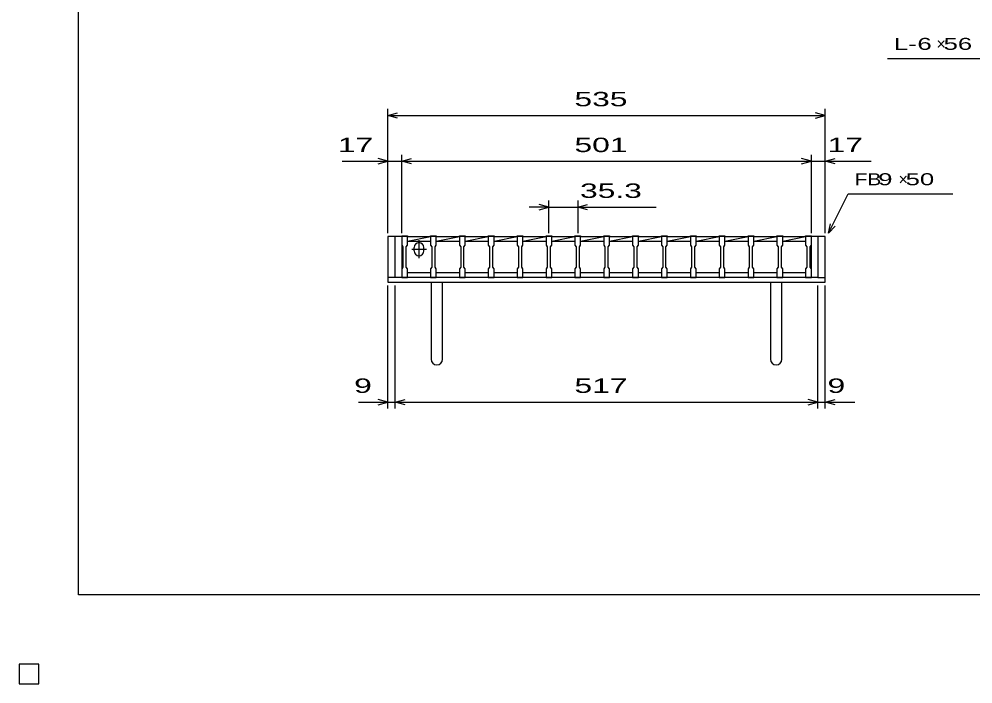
# Model space of a CAD drawing. Units: millimetres, scale not verified. Extents: x -1456 to 1385, y -1026 to 843.
# Drawn here: x -1456 to -289, y -1026 to -213 of the extents above; entities that cross this region are included whole.
import ezdxf
from ezdxf.enums import TextEntityAlignment as Align

# ---------------------------------------------------------------- set-up
doc = ezdxf.new("R2010")
doc.units = ezdxf.units.MM
doc.header["$LTSCALE"] = 8
for name, color, linetype, lineweight in [('0_2', 150, 'Continuous', 25), ('16', 3, 'Continuous', 25), ('19', 6, 'Continuous', 25), ('22', 4, 'Continuous', 25), ('24', 2, 'Continuous', 25), ('32', 4, 'Continuous', 25)]:
    doc.layers.add(name, color=color, linetype=linetype, lineweight=lineweight)
doc.styles.add('ベクトル', font='')
doc.styles.get('ベクトル').set_extended_font_data('ベクトル')

msp = doc.modelspace()

# ---------------------------------------------------------------- linework, layer by layer
at = {"layer": '0_2'}
for p, q in [((-1383.2, -917.2), (-1383.2, 842.8)), ((1384.8, -917.2), (-1383.2, -917.2)), ((-1432, -1002), (-1456, -1002)), ((-1456, -1002), (-1456, -1026)), ((-1432, -1002), (-1456, -1002)), ((-1456, -1002), (-1456, -1026)), ((-1432, -1002), (-1456, -1002)), ((-1456, -1002), (-1456, -1026)), ((-1432, -1002), (-1456, -1002)), ((-1456, -1002), (-1456, -1026)), ((-1432, -1002), (-1456, -1002)), ((-1456, -1002), (-1456, -1026)), ((-1432, -1026), (-1432, -1002)), ((-1432, -1026), (-1432, -1002)), ((-1432, -1026), (-1432, -1002)), ((-1432, -1026), (-1432, -1002)), ((-1432, -1026), (-1432, -1002)), ((-1456, -1026), (-1432, -1026)), ((-1456, -1026), (-1432, -1026)), ((-1456, -1026), (-1432, -1026)), ((-1456, -1026), (-1432, -1026)), ((-1456, -1026), (-1432, -1026))]:
    msp.add_line(p, q, dxfattribs=at)
at = {"layer": '16'}
for p, q in [((-988, -479), (-988, -478.3)), ((-988, -478.3), (-981, -478.3)), ((-988, -479), (-988, -489.5)), ((-981, -479), (-988, -479)), ((-988, -479), (-988, -523)), ((-988, -489.5), (-986.5, -491.5)), ((-982.5, -491.5), (-981, -489.5)), ((-981, -478.3), (-981, -479)), ((-981, -489.5), (-981, -479)), ((-981, -479), (-952.7, -479)), ((-981, -484.5), (-952.7, -479)), ((-981, -484.5), (-952.7, -484.5)), ((-966.85, -505.5), (-966.85, -483.5)), ((-952.7, -479), (-952.7, -478.3)), ((-952.7, -478.3), (-945.7, -478.3)), ((-952.7, -479), (-952.7, -489.5)), ((-945.7, -479), (-952.7, -479)), ((-952.7, -489.5), (-951.2, -491.5)), ((-947.2, -491.5), (-945.7, -489.5)), ((-945.7, -478.3), (-945.7, -479)), ((-945.7, -489.5), (-945.7, -479)), ((-945.7, -479), (-917.4, -479)), ((-945.7, -484.5), (-917.4, -479)), ((-945.7, -484.5), (-917.4, -484.5)), ((-917.4, -479), (-917.4, -478.3)), ((-917.4, -478.3), (-910.4, -478.3)), ((-917.4, -479), (-917.4, -489.5)), ((-910.4, -479), (-917.4, -479)), ((-917.4, -489.5), (-915.9, -491.5)), ((-911.9, -491.5), (-910.4, -489.5)), ((-910.4, -478.3), (-910.4, -479)), ((-910.4, -489.5), (-910.4, -479)), ((-910.4, -479), (-882.1, -479)), ((-910.4, -484.5), (-882.1, -479)), ((-910.4, -484.5), (-882.1, -484.5)), ((-882.1, -479), (-882.1, -478.3)), ((-882.1, -478.3), (-875.1, -478.3)), ((-882.1, -479), (-882.1, -489.5)), ((-875.1, -479), (-882.1, -479)), ((-882.1, -489.5), (-880.6, -491.5)), ((-876.6, -491.5), (-875.1, -489.5)), ((-875.1, -478.3), (-875.1, -479)), ((-875.1, -489.5), (-875.1, -479)), ((-875.1, -479), (-846.8, -479)), ((-875.1, -484.5), (-846.8, -479)), ((-875.1, -484.5), (-846.8, -484.5)), ((-846.8, -479), (-846.8, -478.3)), ((-846.8, -478.3), (-839.8, -478.3)), ((-846.8, -479), (-846.8, -489.5)), ((-839.8, -479), (-846.8, -479)), ((-846.8, -489.5), (-845.3, -491.5)), ((-841.3, -491.5), (-839.8, -489.5)), ((-839.8, -478.3), (-839.8, -479)), ((-839.8, -489.5), (-839.8, -479)), ((-839.8, -479), (-811.5, -479)), ((-839.8, -484.5), (-811.5, -479)), ((-839.8, -484.5), (-811.5, -484.5)), ((-811.5, -479), (-811.5, -478.3)), ((-811.5, -478.3), (-804.5, -478.3)), ((-811.5, -479), (-811.5, -489.5)), ((-804.5, -479), (-811.5, -479)), ((-811.5, -489.5), (-810, -491.5)), ((-806, -491.5), (-804.5, -489.5)), ((-804.5, -478.3), (-804.5, -479)), ((-804.5, -489.5), (-804.5, -479)), ((-804.5, -479), (-776.2, -479)), ((-804.5, -484.5), (-776.2, -479)), ((-804.5, -484.5), (-776.2, -484.5)), ((-776.2, -479), (-776.2, -478.3)), ((-776.2, -478.3), (-769.2, -478.3)), ((-776.2, -479), (-776.2, -489.5)), ((-769.2, -479), (-776.2, -479)), ((-776.2, -489.5), (-774.7, -491.5)), ((-770.7, -491.5), (-769.2, -489.5)), ((-769.2, -478.3), (-769.2, -479)), ((-769.2, -489.5), (-769.2, -479)), ((-769.2, -479), (-740.9, -479)), ((-769.2, -484.5), (-740.9, -479)), ((-769.2, -484.5), (-740.9, -484.5)), ((-740.9, -479), (-740.9, -478.3)), ((-740.9, -478.3), (-733.9, -478.3)), ((-740.9, -479), (-740.9, -489.5)), ((-733.9, -479), (-740.9, -479)), ((-740.9, -489.5), (-739.4, -491.5)), ((-735.4, -491.5), (-733.9, -489.5)), ((-733.9, -478.3), (-733.9, -479)), ((-733.9, -489.5), (-733.9, -479)), ((-733.9, -479), (-705.6, -479)), ((-733.9, -484.5), (-705.6, -479)), ((-733.9, -484.5), (-705.6, -484.5)), ((-705.6, -479), (-705.6, -478.3)), ((-705.6, -478.3), (-698.6, -478.3)), ((-705.6, -479), (-705.6, -489.5)), ((-698.6, -479), (-705.6, -479)), ((-705.6, -489.5), (-704.1, -491.5)), ((-700.1, -491.5), (-698.6, -489.5)), ((-698.6, -478.3), (-698.6, -479)), ((-698.6, -489.5), (-698.6, -479)), ((-698.6, -479), (-670.3, -479)), ((-698.6, -484.5), (-670.3, -479)), ((-698.6, -484.5), (-670.3, -484.5)), ((-670.3, -479), (-670.3, -478.3)), ((-670.3, -478.3), (-663.3, -478.3)), ((-670.3, -479), (-670.3, -489.5)), ((-663.3, -479), (-670.3, -479)), ((-670.3, -489.5), (-668.8, -491.5)), ((-664.8, -491.5), (-663.3, -489.5)), ((-663.3, -478.3), (-663.3, -479)), ((-663.3, -489.5), (-663.3, -479)), ((-663.3, -479), (-635, -479)), ((-663.3, -484.5), (-635, -479)), ((-663.3, -484.5), (-635, -484.5)), ((-635, -479), (-635, -478.3)), ((-635, -478.3), (-628, -478.3)), ((-635, -479), (-635, -489.5)), ((-628, -479), (-635, -479)), ((-635, -489.5), (-633.5, -491.5)), ((-629.5, -491.5), (-628, -489.5)), ((-628, -478.3), (-628, -479)), ((-628, -489.5), (-628, -479)), ((-628, -479), (-599.7, -479)), ((-628, -484.5), (-599.7, -479)), ((-628, -484.5), (-599.7, -484.5)), ((-599.7, -479), (-599.7, -478.3)), ((-599.7, -478.3), (-592.7, -478.3)), ((-599.7, -479), (-599.7, -489.5)), ((-592.7, -479), (-599.7, -479)), ((-599.7, -489.5), (-598.2, -491.5)), ((-594.2, -491.5), (-592.7, -489.5)), ((-592.7, -478.3), (-592.7, -479)), ((-592.7, -489.5), (-592.7, -479)), ((-592.7, -479), (-564.4, -479)), ((-592.7, -484.5), (-564.4, -479)), ((-592.7, -484.5), (-564.4, -484.5)), ((-564.4, -479), (-564.4, -478.3)), ((-564.4, -478.3), (-557.4, -478.3)), ((-564.4, -479), (-564.4, -489.5)), ((-557.4, -479), (-564.4, -479)), ((-564.4, -489.5), (-562.9, -491.5)), ((-558.9, -491.5), (-557.4, -489.5)), ((-557.4, -478.3), (-557.4, -479)), ((-557.4, -489.5), (-557.4, -479)), ((-557.4, -479), (-529.1, -479)), ((-557.4, -484.5), (-529.1, -479)), ((-557.4, -484.5), (-529.1, -484.5)), ((-529.1, -479), (-529.1, -478.3)), ((-529.1, -478.3), (-522.1, -478.3)), ((-529.1, -479), (-529.1, -489.5)), ((-522.1, -479), (-529.1, -479)), ((-529.1, -489.5), (-527.6, -491.5)), ((-523.6, -491.5), (-522.1, -489.5)), ((-522.1, -478.3), (-522.1, -479)), ((-522.1, -489.5), (-522.1, -479)), ((-522.1, -479), (-494, -479)), ((-522.1, -484.5), (-494, -479.039)), ((-522.1, -484.5), (-494, -484.5)), ((-494, -479), (-494, -478.3)), ((-494, -478.3), (-487, -478.3)), ((-494, -479), (-494, -489.5)), ((-487, -479), (-494, -479)), ((-494, -489.5), (-492.5, -491.5)), ((-488.5, -491.5), (-487, -489.5)), ((-487, -478.3), (-487, -479)), ((-487, -489.5), (-487, -479)), ((-487, -523), (-487, -479)), ((-986.5, -491.5), (-986.5, -516.5)), ((-982.5, -516.5), (-982.5, -491.5)), ((-975.85, -494.5), (-957.85, -494.5)), ((-972.85, -496.5), (-972.85, -492.5)), ((-960.85, -496.5), (-960.85, -492.5)), ((-951.2, -491.5), (-951.2, -516.5)), ((-947.2, -516.5), (-947.2, -491.5)), ((-915.9, -491.5), (-915.9, -516.5)), ((-911.9, -516.5), (-911.9, -491.5)), ((-880.6, -491.5), (-880.6, -516.5)), ((-876.6, -516.5), (-876.6, -491.5)), ((-845.3, -491.5), (-845.3, -516.5)), ((-841.3, -516.5), (-841.3, -491.5)), ((-810, -491.5), (-810, -516.5)), ((-806, -516.5), (-806, -491.5)), ((-774.7, -491.5), (-774.7, -516.5)), ((-770.7, -516.5), (-770.7, -491.5)), ((-739.4, -491.5), (-739.4, -516.5)), ((-735.4, -516.5), (-735.4, -491.5)), ((-704.1, -491.5), (-704.1, -516.5)), ((-700.1, -516.5), (-700.1, -491.5)), ((-668.8, -491.5), (-668.8, -516.5)), ((-664.8, -516.5), (-664.8, -491.5)), ((-633.5, -491.5), (-633.5, -516.5)), ((-629.5, -516.5), (-629.5, -491.5)), ((-598.2, -491.5), (-598.2, -516.5)), ((-594.2, -516.5), (-594.2, -491.5)), ((-562.9, -491.5), (-562.9, -516.5)), ((-558.9, -516.5), (-558.9, -491.5)), ((-527.6, -491.5), (-527.6, -516.5)), ((-523.6, -516.5), (-523.6, -491.5)), ((-492.5, -491.5), (-492.5, -516.5)), ((-488.5, -516.5), (-488.5, -491.5)), ((-986.5, -516.5), (-988, -518.5)), ((-988, -518.5), (-988, -529)), ((-981, -518.5), (-982.5, -516.5)), ((-981, -529), (-981, -518.5)), ((-981, -523), (-952.7, -523)), ((-951.2, -516.5), (-952.7, -518.5)), ((-952.7, -518.5), (-952.7, -529)), ((-945.7, -518.5), (-947.2, -516.5)), ((-945.7, -529), (-945.7, -518.5)), ((-945.7, -523), (-917.4, -523)), ((-915.9, -516.5), (-917.4, -518.5)), ((-917.4, -518.5), (-917.4, -529)), ((-910.4, -518.5), (-911.9, -516.5)), ((-910.4, -529), (-910.4, -518.5)), ((-910.4, -523), (-882.1, -523)), ((-880.6, -516.5), (-882.1, -518.5)), ((-882.1, -518.5), (-882.1, -529)), ((-875.1, -518.5), (-876.6, -516.5)), ((-875.1, -529), (-875.1, -518.5)), ((-875.1, -523), (-846.8, -523)), ((-845.3, -516.5), (-846.8, -518.5)), ((-846.8, -518.5), (-846.8, -529)), ((-839.8, -518.5), (-841.3, -516.5)), ((-839.8, -529), (-839.8, -518.5)), ((-839.8, -523), (-811.5, -523)), ((-810, -516.5), (-811.5, -518.5)), ((-811.5, -518.5), (-811.5, -529)), ((-804.5, -518.5), (-806, -516.5)), ((-804.5, -529), (-804.5, -518.5)), ((-804.5, -523), (-776.2, -523)), ((-774.7, -516.5), (-776.2, -518.5)), ((-776.2, -518.5), (-776.2, -529)), ((-769.2, -518.5), (-770.7, -516.5)), ((-769.2, -529), (-769.2, -518.5)), ((-769.2, -523), (-740.9, -523)), ((-739.4, -516.5), (-740.9, -518.5)), ((-740.9, -518.5), (-740.9, -529)), ((-733.9, -518.5), (-735.4, -516.5)), ((-733.9, -529), (-733.9, -518.5)), ((-733.9, -523), (-705.6, -523)), ((-704.1, -516.5), (-705.6, -518.5)), ((-705.6, -518.5), (-705.6, -529)), ((-698.6, -518.5), (-700.1, -516.5)), ((-698.6, -529), (-698.6, -518.5)), ((-698.6, -523), (-670.3, -523)), ((-668.8, -516.5), (-670.3, -518.5)), ((-670.3, -518.5), (-670.3, -529)), ((-663.3, -518.5), (-664.8, -516.5)), ((-663.3, -529), (-663.3, -518.5)), ((-663.3, -523), (-635, -523)), ((-633.5, -516.5), (-635, -518.5)), ((-635, -518.5), (-635, -529)), ((-628, -518.5), (-629.5, -516.5)), ((-628, -529), (-628, -518.5)), ((-628, -523), (-599.7, -523)), ((-598.2, -516.5), (-599.7, -518.5)), ((-599.7, -518.5), (-599.7, -529)), ((-592.7, -518.5), (-594.2, -516.5)), ((-592.7, -529), (-592.7, -518.5)), ((-592.7, -523), (-564.4, -523)), ((-562.9, -516.5), (-564.4, -518.5)), ((-564.4, -518.5), (-564.4, -529)), ((-557.4, -518.5), (-558.9, -516.5)), ((-557.4, -529), (-557.4, -518.5)), ((-557.4, -523), (-529.1, -523)), ((-527.6, -516.5), (-529.1, -518.5)), ((-529.1, -518.5), (-529.1, -529)), ((-522.1, -518.5), (-523.6, -516.5)), ((-522.1, -529), (-522.1, -518.5)), ((-522.1, -523), (-494, -523)), ((-492.5, -516.5), (-494, -518.5)), ((-494, -518.5), (-494, -529)), ((-487, -518.5), (-488.5, -516.5)), ((-487, -529), (-487, -518.5)), ((-988, -529), (-981, -529)), ((-952.7, -529), (-945.7, -529)), ((-917.4, -529), (-910.4, -529)), ((-882.1, -529), (-875.1, -529)), ((-846.8, -529), (-839.8, -529)), ((-811.5, -529), (-804.5, -529)), ((-776.2, -529), (-769.2, -529)), ((-740.9, -529), (-733.9, -529)), ((-705.6, -529), (-698.6, -529)), ((-670.3, -529), (-663.3, -529)), ((-635, -529), (-628, -529)), ((-599.7, -529), (-592.7, -529)), ((-564.4, -529), (-557.4, -529)), ((-529.1, -529), (-522.1, -529)), ((-494, -529), (-487, -529)), ((-1432, -1002), (-1456, -1002)), ((-1456, -1002), (-1456, -1026)), ((-1432, -1002), (-1456, -1002)), ((-1456, -1002), (-1456, -1026)), ((-1432, -1002), (-1456, -1002)), ((-1456, -1002), (-1456, -1026)), ((-1432, -1002), (-1456, -1002)), ((-1456, -1002), (-1456, -1026)), ((-1432, -1002), (-1456, -1002)), ((-1456, -1002), (-1456, -1026)), ((-1432, -1026), (-1432, -1002)), ((-1432, -1026), (-1432, -1002)), ((-1432, -1026), (-1432, -1002)), ((-1432, -1026), (-1432, -1002)), ((-1432, -1026), (-1432, -1002)), ((-1456, -1026), (-1432, -1026)), ((-1456, -1026), (-1432, -1026)), ((-1456, -1026), (-1432, -1026)), ((-1456, -1026), (-1432, -1026)), ((-1456, -1026), (-1432, -1026))]:
    msp.add_line(p, q, dxfattribs=at)
for centre, start, end in [((-966.85, -492.5), 0, 180), ((-966.85, -496.5), 180, 0)]:
    msp.add_arc(centre, 6, start, end, dxfattribs=at)
at = {"layer": '19'}
for p, q in [((-988, -479), (-1005, -479)), ((-1005, -479), (-1005, -535)), ((-996, -529), (-996, -479)), ((-470, -479), (-487, -479)), ((-479, -479), (-479, -529)), ((-470, -535), (-470, -479)), ((-996, -529), (-1005, -529)), ((-1005, -535), (-470, -535)), ((-479, -529), (-996, -529)), ((-952, -535), (-952, -629)), ((-938, -629), (-938, -535)), ((-537, -535), (-537, -629)), ((-523, -629), (-523, -535)), ((-479, -529), (-470, -529))]:
    msp.add_line(p, q, dxfattribs=at)
for centre in [(-945, -629), (-530, -629)]:
    msp.add_arc(centre, 7, 180, 0, dxfattribs=at)
at = {"layer": '22'}
for p, q in [((-394, -261.5), (-234, -261.5)), ((-1005, -475), (-1005, -323)), ((-470, -475), (-470, -323)), ((-1005, -331), (-993, -327.8)), ((-993, -334.2), (-1005, -331)), ((-1005, -331), (-470, -331)), ((-470, -331), (-482, -327.8)), ((-482, -334.2), (-470, -331)), ((-1005, -387), (-1017, -383.8)), ((-1005, -475), (-1005, -379)), ((-988, -475), (-988, -379)), ((-988, -387), (-976, -383.8)), ((-487, -387), (-499, -383.8)), ((-487, -475), (-487, -379)), ((-470, -475), (-470, -379)), ((-470, -387), (-458, -383.8)), ((-1061, -387), (-1005, -387)), ((-1017, -390.2), (-1005, -387)), ((-1005, -387), (-988, -387)), ((-976, -390.2), (-988, -387)), ((-988, -387), (-487, -387)), ((-499, -390.2), (-487, -387)), ((-487, -387), (-470, -387)), ((-458, -390.2), (-470, -387)), ((-470, -387), (-414, -387)), ((-466, -475), (-442, -427)), ((-442, -427), (-314, -427)), ((-808, -443), (-832, -443)), ((-808, -443), (-820, -439.8)), ((-820, -446.2), (-808, -443)), ((-808, -475), (-808, -435)), ((-808, -443), (-772.7, -443)), ((-772.7, -435), (-772.7, -475)), ((-772.7, -443), (-760.7, -439.8)), ((-760.7, -446.2), (-772.7, -443)), ((-772.7, -443), (-676.7, -443)), ((-466, -475), (-463.6, -463.32)), ((-466, -475), (-458, -466.2)), ((-1005, -689.4), (-1005, -539)), ((-996, -689.4), (-996, -539)), ((-479, -689.4), (-479, -539)), ((-470, -689.4), (-470, -539)), ((-1041, -681.4), (-1005, -681.4)), ((-1005, -681.4), (-1017, -678.2)), ((-1017, -684.6), (-1005, -681.4)), ((-1005, -681.4), (-996, -681.4)), ((-996, -681.4), (-984, -678.2)), ((-984, -684.6), (-996, -681.4)), ((-996, -681.4), (-479, -681.4)), ((-479, -681.4), (-491, -678.2)), ((-491, -684.6), (-479, -681.4)), ((-479, -681.4), (-470, -681.4)), ((-470, -681.4), (-458, -678.2)), ((-458, -684.6), (-470, -681.4)), ((-470, -681.4), (-434, -681.4))]:
    msp.add_line(p, q, dxfattribs=at)
at = {"layer": '22', "color": 2}
for p, q in [((-1432, -1002), (-1456, -1002)), ((-1456, -1002), (-1456, -1026)), ((-1432, -1002), (-1456, -1002)), ((-1456, -1002), (-1456, -1026)), ((-1432, -1002), (-1456, -1002)), ((-1456, -1002), (-1456, -1026)), ((-1432, -1026), (-1432, -1002)), ((-1432, -1026), (-1432, -1002)), ((-1432, -1026), (-1432, -1002)), ((-1456, -1026), (-1432, -1026)), ((-1456, -1026), (-1432, -1026)), ((-1456, -1026), (-1432, -1026))]:
    msp.add_line(p, q, dxfattribs=at)
at = {"layer": '24', "color": 4}
for p, q in [((-1432, -1002), (-1456, -1002)), ((-1456, -1002), (-1456, -1026)), ((-1432, -1002), (-1456, -1002)), ((-1456, -1002), (-1456, -1026)), ((-1432, -1002), (-1456, -1002)), ((-1456, -1002), (-1456, -1026)), ((-1432, -1026), (-1432, -1002)), ((-1432, -1026), (-1432, -1002)), ((-1432, -1026), (-1432, -1002)), ((-1456, -1026), (-1432, -1026)), ((-1456, -1026), (-1432, -1026)), ((-1456, -1026), (-1432, -1026))]:
    msp.add_line(p, q, dxfattribs=at)
at = {"layer": '32'}
for p, q in [((-1432, -1002), (-1456, -1002)), ((-1456, -1002), (-1456, -1026)), ((-1432, -1002), (-1456, -1002)), ((-1456, -1002), (-1456, -1026)), ((-1432, -1002), (-1456, -1002)), ((-1456, -1002), (-1456, -1026)), ((-1432, -1002), (-1456, -1002)), ((-1456, -1002), (-1456, -1026)), ((-1432, -1002), (-1456, -1002)), ((-1456, -1002), (-1456, -1026)), ((-1432, -1026), (-1432, -1002)), ((-1432, -1026), (-1432, -1002)), ((-1432, -1026), (-1432, -1002)), ((-1432, -1026), (-1432, -1002)), ((-1432, -1026), (-1432, -1002)), ((-1456, -1026), (-1432, -1026)), ((-1456, -1026), (-1432, -1026)), ((-1456, -1026), (-1432, -1026)), ((-1456, -1026), (-1432, -1026)), ((-1456, -1026), (-1432, -1026))]:
    msp.add_line(p, q, dxfattribs=at)

# ---------------------------------------------------------------- texts
at = {"layer": '22', "color": 2, "style": 'ベクトル'}
for s, height, width, p in [('L-', 14.66, 1.6, (-386, -243.5)), (' 6 ', 14.66, 1.6, (-366, -243.5)), (' 56 ', 14.66, 1.6, (-334, -243.5)), (' 535 ', 17.6, 1.65, (-787.5, -311)), (' 17 ', 17.6, 1.65, (-1077, -367)), (' 501 ', 17.6, 1.65, (-787.5, -367)), (' 17 ', 17.6, 1.65, (-478, -367)), ('FB', 14.66, 1.3, (-434, -409)), (' 9 ', 14.66, 1.6, (-414, -409)), (' 50 ', 14.66, 1.6, (-380.4, -409)), (' 35.3 ', 17.6, 1.65, (-780.7, -423)), (' 9 ', 17.6, 1.65, (-1057, -661.4)), (' 517 ', 17.6, 1.65, (-787.5, -661.4)), (' 9 ', 17.6, 1.65, (-478, -661.4))]:
    msp.add_text(s, height=height, dxfattribs=dict(at, width=width)).set_placement(p, align=Align.MIDDLE_LEFT)
for p in [(-334, -243.5), (-380.4, -409)]:
    msp.add_text('×', height=14.66, dxfattribs=at).set_placement(p, align=Align.MIDDLE_LEFT)

doc.saveas('drawing.dxf')
